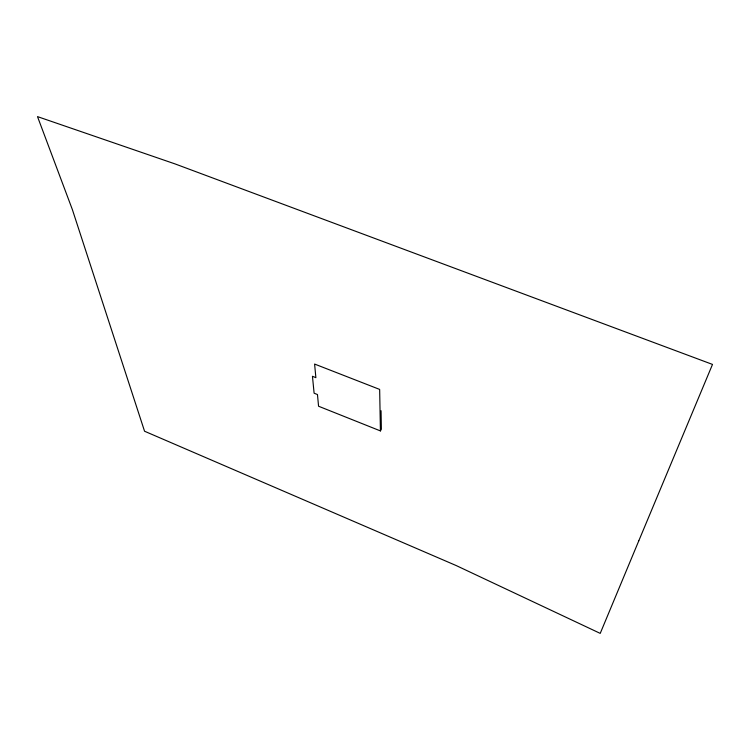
<?xml version="1.0" encoding="UTF-8"?>
<svg xmlns="http://www.w3.org/2000/svg" width="750" height="750" viewBox="0 0 750 750"><rect width="100%" height="100%" fill="white"/><g stroke="black" fill="none" stroke-linecap="round" stroke-linejoin="round"><path stroke-width="1.12" d="M380.419 430.912L379.659 389.419L314.597 364.05L315.881 377.681L312.45 376.266L314.109 393.206L317.466 394.537L318.562 406.228L380.419 430.912L381.366 429.188L381.056 410.719M638.784 540.825L600.225 633.384L456.178 565.547L144.553 431.231L72.394 209.653L37.5 116.616L175.172 163.959L712.5 364.416L638.784 540.825"/></g></svg>
